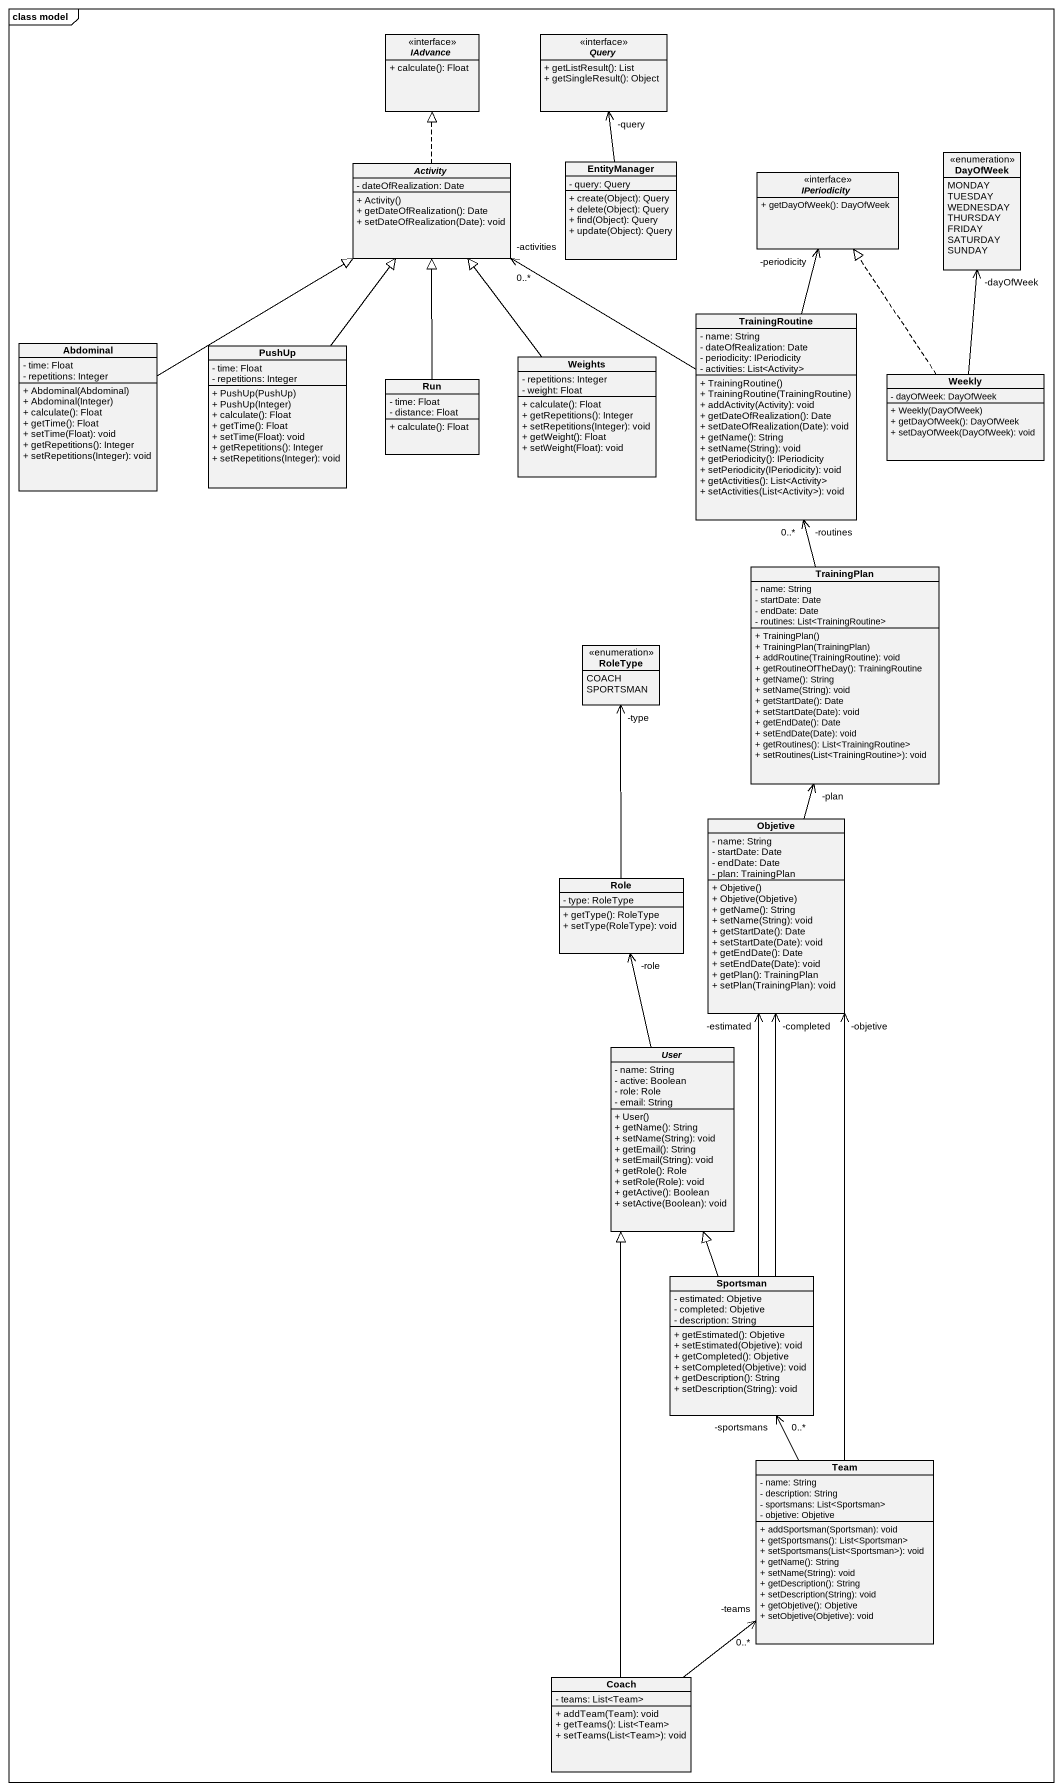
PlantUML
@startuml
mainframe class model
hide circle
hide empty members
skinparam classAttributeIconSize 0
interface IAdvance <<interface>> {
  + calculate(): Float
}
interface Query <<interface>> {
  + getListResult(): List
  + getSingleResult(): Object
}
abstract class Activity {
  - dateOfRealization: Date
  + Activity()
  + getDateOfRealization(): Date
  + setDateOfRealization(Date): void
}
class EntityManager {
  - query: Query
  + create(Object): Query
  + delete(Object): Query
  + find(Object): Query
  + update(Object): Query
}
interface IPeriodicity <<interface>> {
  + getDayOfWeek(): DayOfWeek
}
enum DayOfWeek {
  MONDAY
  TUESDAY
  WEDNESDAY
  THURSDAY
  FRIDAY
  SATURDAY
  SUNDAY
}
class TrainingRoutine {
  - name: String
  - dateOfRealization: Date
  - periodicity: IPeriodicity
  - activities: List<Activity>
  + TrainingRoutine()
  + TrainingRoutine(TrainingRoutine)
  + addActivity(Activity): void
  + getDateOfRealization(): Date
  + setDateOfRealization(Date): void
  + getName(): String
  + setName(String): void
  + getPeriodicity(): IPeriodicity
  + setPeriodicity(IPeriodicity): void
  + getActivities(): List<Activity>
  + setActivities(List<Activity>): void
}
class Abdominal {
  - time: Float
  - repetitions: Integer
  + Abdominal(Abdominal)
  + Abdominal(Integer)
  + calculate(): Float
  + getTime(): Float
  + setTime(Float): void
  + getRepetitions(): Integer
  + setRepetitions(Integer): void
}
class PushUp {
  - time: Float
  - repetitions: Integer
  + PushUp(PushUp)
  + PushUp(Integer)
  + calculate(): Float
  + getTime(): Float
  + setTime(Float): void
  + getRepetitions(): Integer
  + setRepetitions(Integer): void
}
class Weights {
  - repetitions: Integer
  - weight: Float
  + calculate(): Float
  + getRepetitions(): Integer
  + setRepetitions(Integer): void
  + getWeight(): Float
  + setWeight(Float): void
}
class Run {
  - time: Float
  - distance: Float
  + calculate(): Float
}
class Weekly {
  - dayOfWeek: DayOfWeek
  + Weekly(DayOfWeek)
  + getDayOfWeek(): DayOfWeek
  + setDayOfWeek(DayOfWeek): void
}
class TrainingPlan {
  - name: String
  - startDate: Date
  - endDate: Date
  - routines: List<TrainingRoutine>
  + TrainingPlan()
  + TrainingPlan(TrainingPlan)
  + addRoutine(TrainingRoutine): void
  + getRoutineOfTheDay(): TrainingRoutine
  + getName(): String
  + setName(String): void
  + getStartDate(): Date
  + setStartDate(Date): void
  + getEndDate(): Date
  + setEndDate(Date): void
  + getRoutines(): List<TrainingRoutine>
  + setRoutines(List<TrainingRoutine>): void
}
enum RoleType {
  COACH
  SPORTSMAN
}
class Objetive {
  - name: String
  - startDate: Date
  - endDate: Date
  - plan: TrainingPlan
  + Objetive()
  + Objetive(Objetive)
  + getName(): String
  + setName(String): void
  + getStartDate(): Date
  + setStartDate(Date): void
  + getEndDate(): Date
  + setEndDate(Date): void
  + getPlan(): TrainingPlan
  + setPlan(TrainingPlan): void
}
class Role {
  - type: RoleType
  + getType(): RoleType
  + setType(RoleType): void
}
abstract class User {
  - name: String
  - active: Boolean
  - role: Role
  - email: String
  + User()
  + getName(): String
  + setName(String): void
  + getEmail(): String
  + setEmail(String): void
  + getRole(): Role
  + setRole(Role): void
  + getActive(): Boolean
  + setActive(Boolean): void
}
class Sportsman {
  - estimated: Objetive
  - completed: Objetive
  - description: String
  + getEstimated(): Objetive
  + setEstimated(Objetive): void
  + getCompleted(): Objetive
  + setCompleted(Objetive): void
  + getDescription(): String
  + setDescription(String): void
}
class Team {
  - name: String
  - description: String
  - sportsmans: List<Sportsman>
  - objetive: Objetive
  + addSportsman(Sportsman): void
  + getSportsmans(): List<Sportsman>
  + setSportsmans(List<Sportsman>): void
  + getName(): String
  + setName(String): void
  + getDescription(): String
  + setDescription(String): void
  + getObjetive(): Objetive
  + setObjetive(Objetive): void
}
class Coach {
  - teams: List<Team>
  + addTeam(Team): void
  + getTeams(): List<Team>
  + setTeams(List<Team>): void
}
Activity .up.|> IAdvance
EntityManager -up-> "-query" Query
TrainingRoutine -left-> "-activities\n0..*" Activity
TrainingRoutine -up-> "-periodicity" IPeriodicity
Abdominal -right-|> Activity
PushUp -up-|> Activity
Weights -up-|> Activity
Run -up-|> Activity
Weekly .up.|> IPeriodicity
Weekly -up-> "-dayOfWeek" DayOfWeek
TrainingPlan -up-> "-routines\n0..*" TrainingRoutine
Objetive -up-> "-plan" TrainingPlan
Role -up-> "-type" RoleType
User -up-> "-role" Role
Sportsman -up-> "-completed" Objetive
Sportsman -up-> "-estimated" Objetive
Sportsman -up-|> User
Team -up-> "-objetive" Objetive
Team -up-> "-sportsmans\n0..*" Sportsman
Coach -up-|> User
Coach -up-> "-teams\n0..*" Team
@enduml
